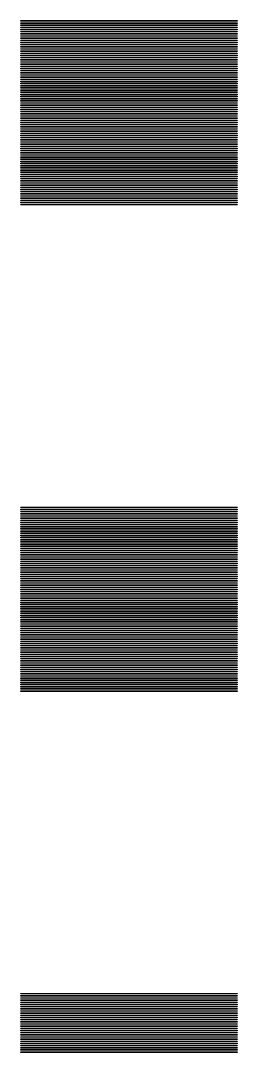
# Model space of a CAD drawing. Extents: x -18 to 132, y -42 to 114.
# Drawn here: x 61 to 65, y 14.12 to 33.2 of the extents above; entities that cross this region are included whole.
import ezdxf

# ---------------------------------------------------------------- set-up
doc = ezdxf.new("R2010")
doc.units = 0

msp = doc.modelspace()

# ---------------------------------------------------------------- linework, layer by layer
for p, q in [((61, 33.195), (61, 33.205)), ((61, 33.205), (65, 33.205)), ((65, 33.195), (61, 33.195)), ((61, 33.155), (61, 33.165)), ((61, 33.165), (65, 33.165)), ((65, 33.155), (61, 33.155)), ((61, 33.115), (61, 33.125)), ((61, 33.125), (65, 33.125)), ((65, 33.115), (61, 33.115)), ((61, 33.075), (61, 33.085)), ((61, 33.085), (65, 33.085)), ((65, 33.075), (61, 33.075)), ((61, 33.035), (61, 33.045)), ((61, 33.045), (65, 33.045)), ((65, 33.035), (61, 33.035)), ((65, 33.205), (65, 33.195)), ((65, 33.165), (65, 33.155)), ((65, 33.125), (65, 33.115)), ((65, 33.085), (65, 33.075)), ((65, 33.045), (65, 33.035)), ((61, 32.995), (61, 33.005)), ((61, 33.005), (65, 33.005)), ((65, 32.995), (61, 32.995)), ((61, 32.955), (61, 32.965)), ((61, 32.965), (65, 32.965)), ((65, 32.955), (61, 32.955)), ((61, 32.915), (61, 32.925)), ((61, 32.925), (65, 32.925)), ((65, 32.915), (61, 32.915)), ((61, 32.875), (61, 32.885)), ((61, 32.885), (65, 32.885)), ((65, 32.875), (61, 32.875)), ((61, 32.835), (61, 32.845)), ((61, 32.845), (65, 32.845)), ((65, 32.835), (61, 32.835)), ((65, 33.005), (65, 32.995)), ((65, 32.965), (65, 32.955)), ((65, 32.925), (65, 32.915)), ((65, 32.885), (65, 32.875)), ((65, 32.845), (65, 32.835)), ((61, 32.795), (61, 32.805)), ((61, 32.805), (65, 32.805)), ((65, 32.795), (61, 32.795)), ((61, 32.755), (61, 32.765)), ((61, 32.765), (65, 32.765)), ((65, 32.755), (61, 32.755)), ((61, 32.715), (61, 32.725)), ((61, 32.725), (65, 32.725)), ((65, 32.715), (61, 32.715)), ((61, 32.675), (61, 32.685)), ((61, 32.685), (65, 32.685)), ((65, 32.675), (61, 32.675)), ((61, 32.635), (61, 32.645)), ((61, 32.645), (65, 32.645)), ((65, 32.805), (65, 32.795)), ((65, 32.765), (65, 32.755)), ((65, 32.725), (65, 32.715)), ((65, 32.685), (65, 32.675)), ((65, 32.645), (65, 32.635)), ((65, 32.635), (61, 32.635)), ((61, 32.595), (61, 32.605)), ((61, 32.605), (65, 32.605)), ((65, 32.595), (61, 32.595)), ((61, 32.555), (61, 32.565)), ((61, 32.565), (65, 32.565)), ((65, 32.555), (61, 32.555)), ((61, 32.515), (61, 32.525)), ((61, 32.525), (65, 32.525)), ((65, 32.515), (61, 32.515)), ((61, 32.475), (61, 32.485)), ((61, 32.485), (65, 32.485)), ((65, 32.475), (61, 32.475)), ((65, 32.605), (65, 32.595)), ((65, 32.565), (65, 32.555)), ((65, 32.525), (65, 32.515)), ((65, 32.485), (65, 32.475)), ((61, 32.435), (61, 32.445)), ((61, 32.445), (65, 32.445)), ((65, 32.435), (61, 32.435)), ((61, 32.395), (61, 32.405)), ((61, 32.405), (65, 32.405)), ((65, 32.395), (61, 32.395)), ((61, 32.355), (61, 32.365)), ((61, 32.365), (65, 32.365)), ((65, 32.355), (61, 32.355)), ((61, 32.315), (61, 32.325)), ((61, 32.325), (65, 32.325)), ((65, 32.315), (61, 32.315)), ((61, 32.275), (61, 32.285)), ((61, 32.285), (65, 32.285)), ((65, 32.275), (61, 32.275)), ((65, 32.445), (65, 32.435)), ((65, 32.405), (65, 32.395)), ((65, 32.365), (65, 32.355)), ((65, 32.325), (65, 32.315)), ((65, 32.285), (65, 32.275)), ((61, 32.235), (61, 32.245)), ((61, 32.245), (65, 32.245)), ((65, 32.235), (61, 32.235)), ((61, 32.195), (61, 32.205)), ((61, 32.205), (65, 32.205)), ((65, 32.195), (61, 32.195)), ((61, 32.155), (61, 32.165)), ((61, 32.165), (65, 32.165)), ((65, 32.155), (61, 32.155)), ((61, 32.115), (61, 32.125)), ((61, 32.125), (65, 32.125)), ((65, 32.115), (61, 32.115)), ((61, 32.075), (61, 32.085)), ((61, 32.085), (65, 32.085)), ((65, 32.075), (61, 32.075)), ((65, 32.245), (65, 32.235)), ((65, 32.205), (65, 32.195)), ((65, 32.165), (65, 32.155)), ((65, 32.125), (65, 32.115)), ((65, 32.085), (65, 32.075)), ((61, 32.035), (61, 32.045)), ((61, 32.045), (65, 32.045)), ((65, 32.035), (61, 32.035)), ((61, 31.995), (61, 32.005)), ((61, 32.005), (65, 32.005)), ((65, 31.995), (61, 31.995)), ((61, 31.955), (61, 31.965)), ((61, 31.965), (65, 31.965)), ((65, 31.955), (61, 31.955)), ((61, 31.915), (61, 31.925)), ((61, 31.925), (65, 31.925)), ((65, 31.915), (61, 31.915)), ((61, 31.875), (61, 31.885)), ((61, 31.885), (65, 31.885)), ((65, 32.045), (65, 32.035)), ((65, 32.005), (65, 31.995)), ((65, 31.965), (65, 31.955)), ((65, 31.925), (65, 31.915)), ((65, 31.885), (65, 31.875)), ((65, 31.875), (61, 31.875)), ((61, 31.835), (61, 31.845)), ((61, 31.845), (65, 31.845)), ((65, 31.835), (61, 31.835)), ((61, 31.795), (61, 31.805)), ((61, 31.805), (65, 31.805)), ((65, 31.795), (61, 31.795)), ((61, 31.755), (61, 31.765)), ((61, 31.765), (65, 31.765)), ((65, 31.755), (61, 31.755)), ((61, 31.715), (61, 31.725)), ((61, 31.725), (65, 31.725)), ((65, 31.715), (61, 31.715)), ((65, 31.845), (65, 31.835)), ((65, 31.805), (65, 31.795)), ((65, 31.765), (65, 31.755)), ((65, 31.725), (65, 31.715)), ((61, 31.675), (61, 31.685)), ((61, 31.685), (65, 31.685)), ((65, 31.675), (61, 31.675)), ((61, 31.635), (61, 31.645)), ((61, 31.645), (65, 31.645)), ((65, 31.635), (61, 31.635)), ((61, 31.595), (61, 31.605)), ((61, 31.605), (65, 31.605)), ((65, 31.595), (61, 31.595)), ((61, 31.555), (61, 31.565)), ((61, 31.565), (65, 31.565)), ((65, 31.555), (61, 31.555)), ((61, 31.515), (61, 31.525)), ((61, 31.525), (65, 31.525)), ((65, 31.515), (61, 31.515)), ((65, 31.685), (65, 31.675)), ((65, 31.645), (65, 31.635)), ((65, 31.605), (65, 31.595)), ((65, 31.565), (65, 31.555)), ((65, 31.525), (65, 31.515)), ((61, 31.475), (61, 31.485)), ((61, 31.485), (65, 31.485)), ((65, 31.475), (61, 31.475)), ((61, 31.435), (61, 31.445)), ((61, 31.445), (65, 31.445)), ((65, 31.435), (61, 31.435)), ((61, 31.395), (61, 31.405)), ((61, 31.405), (65, 31.405)), ((65, 31.395), (61, 31.395)), ((61, 31.355), (61, 31.365)), ((61, 31.365), (65, 31.365)), ((65, 31.355), (61, 31.355)), ((61, 31.315), (61, 31.325)), ((61, 31.325), (65, 31.325)), ((65, 31.315), (61, 31.315)), ((65, 31.485), (65, 31.475)), ((65, 31.445), (65, 31.435)), ((65, 31.405), (65, 31.395)), ((65, 31.365), (65, 31.355)), ((65, 31.325), (65, 31.315)), ((61, 31.275), (61, 31.285)), ((61, 31.285), (65, 31.285)), ((65, 31.275), (61, 31.275)), ((61, 31.235), (61, 31.245)), ((61, 31.245), (65, 31.245)), ((65, 31.235), (61, 31.235)), ((61, 31.195), (61, 31.205)), ((61, 31.205), (65, 31.205)), ((65, 31.195), (61, 31.195)), ((61, 31.155), (61, 31.165)), ((61, 31.165), (65, 31.165)), ((65, 31.155), (61, 31.155)), ((61, 31.115), (61, 31.125)), ((61, 31.125), (65, 31.125)), ((65, 31.285), (65, 31.275)), ((65, 31.245), (65, 31.235)), ((65, 31.205), (65, 31.195)), ((65, 31.165), (65, 31.155)), ((65, 31.125), (65, 31.115)), ((65, 31.115), (61, 31.115)), ((61, 31.075), (61, 31.085)), ((61, 31.085), (65, 31.085)), ((65, 31.075), (61, 31.075)), ((61, 31.035), (61, 31.045)), ((61, 31.045), (65, 31.045)), ((65, 31.035), (61, 31.035)), ((61, 30.995), (61, 31.005)), ((61, 31.005), (65, 31.005)), ((65, 30.995), (61, 30.995)), ((61, 30.955), (61, 30.965)), ((61, 30.965), (65, 30.965)), ((65, 30.955), (61, 30.955)), ((65, 31.085), (65, 31.075)), ((65, 31.045), (65, 31.035)), ((65, 31.005), (65, 30.995)), ((65, 30.965), (65, 30.955)), ((61, 30.915), (61, 30.925)), ((61, 30.925), (65, 30.925)), ((65, 30.915), (61, 30.915)), ((61, 30.875), (61, 30.885)), ((61, 30.885), (65, 30.885)), ((65, 30.875), (61, 30.875)), ((61, 30.835), (61, 30.845)), ((61, 30.845), (65, 30.845)), ((65, 30.835), (61, 30.835)), ((61, 30.795), (61, 30.805)), ((61, 30.805), (65, 30.805)), ((65, 30.795), (61, 30.795)), ((61, 30.755), (61, 30.765)), ((61, 30.765), (65, 30.765)), ((65, 30.755), (61, 30.755)), ((65, 30.925), (65, 30.915)), ((65, 30.885), (65, 30.875)), ((65, 30.845), (65, 30.835)), ((65, 30.805), (65, 30.795)), ((65, 30.765), (65, 30.755)), ((61, 30.715), (61, 30.725)), ((61, 30.725), (65, 30.725)), ((65, 30.715), (61, 30.715)), ((61, 30.675), (61, 30.685)), ((61, 30.685), (65, 30.685)), ((65, 30.675), (61, 30.675)), ((61, 30.635), (61, 30.645)), ((61, 30.645), (65, 30.645)), ((65, 30.635), (61, 30.635)), ((61, 30.595), (61, 30.605)), ((61, 30.605), (65, 30.605)), ((65, 30.595), (61, 30.595)), ((61, 30.555), (61, 30.565)), ((61, 30.565), (65, 30.565)), ((65, 30.555), (61, 30.555)), ((65, 30.725), (65, 30.715)), ((65, 30.685), (65, 30.675)), ((65, 30.645), (65, 30.635)), ((65, 30.605), (65, 30.595)), ((65, 30.565), (65, 30.555)), ((61, 30.515), (61, 30.525)), ((61, 30.525), (65, 30.525)), ((65, 30.515), (61, 30.515)), ((61, 30.475), (61, 30.485)), ((61, 30.485), (65, 30.485)), ((65, 30.475), (61, 30.475)), ((61, 30.435), (61, 30.445)), ((61, 30.445), (65, 30.445)), ((65, 30.435), (61, 30.435)), ((61, 30.395), (61, 30.405)), ((61, 30.405), (65, 30.405)), ((65, 30.395), (61, 30.395)), ((61, 30.355), (61, 30.365)), ((61, 30.365), (65, 30.365)), ((65, 30.355), (61, 30.355)), ((65, 30.525), (65, 30.515)), ((65, 30.485), (65, 30.475)), ((65, 30.445), (65, 30.435)), ((65, 30.405), (65, 30.395)), ((65, 30.365), (65, 30.355)), ((61, 30.315), (61, 30.325)), ((61, 30.325), (65, 30.325)), ((65, 30.315), (61, 30.315)), ((61, 30.275), (61, 30.285)), ((61, 30.285), (65, 30.285)), ((65, 30.275), (61, 30.275)), ((61, 30.235), (61, 30.245)), ((61, 30.245), (65, 30.245)), ((65, 30.235), (61, 30.235)), ((61, 30.195), (61, 30.205)), ((61, 30.205), (65, 30.205)), ((65, 30.195), (61, 30.195)), ((61, 30.155), (61, 30.165)), ((61, 30.165), (65, 30.165)), ((65, 30.325), (65, 30.315)), ((65, 30.285), (65, 30.275)), ((65, 30.245), (65, 30.235)), ((65, 30.205), (65, 30.195)), ((65, 30.165), (65, 30.155)), ((65, 30.155), (61, 30.155)), ((61, 30.115), (61, 30.125)), ((61, 30.125), (65, 30.125)), ((65, 30.115), (61, 30.115)), ((61, 30.075), (61, 30.085)), ((61, 30.085), (65, 30.085)), ((65, 30.075), (61, 30.075)), ((61, 30.035), (61, 30.045)), ((61, 30.045), (65, 30.045)), ((65, 30.035), (61, 30.035)), ((61, 29.995), (61, 30.005)), ((61, 30.005), (65, 30.005)), ((65, 29.995), (61, 29.995)), ((65, 30.125), (65, 30.115)), ((65, 30.085), (65, 30.075)), ((65, 30.045), (65, 30.035)), ((65, 30.005), (65, 29.995)), ((61, 29.955), (61, 29.965)), ((61, 29.965), (65, 29.965)), ((65, 29.955), (61, 29.955)), ((61, 29.915), (61, 29.925)), ((61, 29.925), (65, 29.925)), ((65, 29.915), (61, 29.915)), ((61, 29.875), (61, 29.885)), ((61, 29.885), (65, 29.885)), ((65, 29.875), (61, 29.875)), ((61, 29.835), (61, 29.845)), ((61, 29.845), (65, 29.845)), ((65, 29.835), (61, 29.835)), ((61, 29.795), (61, 29.805)), ((61, 29.805), (65, 29.805)), ((65, 29.795), (61, 29.795)), ((65, 29.965), (65, 29.955)), ((65, 29.925), (65, 29.915)), ((65, 29.885), (65, 29.875)), ((65, 29.845), (65, 29.835)), ((65, 29.805), (65, 29.795)), ((61, 24.195), (61, 24.205)), ((61, 24.205), (65, 24.205)), ((65, 24.195), (61, 24.195)), ((61, 24.155), (61, 24.165)), ((61, 24.165), (65, 24.165)), ((65, 24.155), (61, 24.155)), ((61, 24.115), (61, 24.125)), ((61, 24.125), (65, 24.125)), ((65, 24.115), (61, 24.115)), ((61, 24.075), (61, 24.085)), ((61, 24.085), (65, 24.085)), ((65, 24.075), (61, 24.075)), ((65, 24.205), (65, 24.195)), ((65, 24.165), (65, 24.155)), ((65, 24.125), (65, 24.115)), ((65, 24.085), (65, 24.075)), ((61, 24.035), (61, 24.045)), ((61, 24.045), (65, 24.045)), ((65, 24.035), (61, 24.035)), ((61, 23.995), (61, 24.005)), ((61, 24.005), (65, 24.005)), ((65, 23.995), (61, 23.995)), ((61, 23.955), (61, 23.965)), ((61, 23.965), (65, 23.965)), ((65, 23.955), (61, 23.955)), ((61, 23.915), (61, 23.925)), ((61, 23.925), (65, 23.925)), ((65, 23.915), (61, 23.915)), ((61, 23.875), (61, 23.885)), ((61, 23.885), (65, 23.885)), ((65, 23.875), (61, 23.875)), ((65, 24.045), (65, 24.035)), ((65, 24.005), (65, 23.995)), ((65, 23.965), (65, 23.955)), ((65, 23.925), (65, 23.915)), ((65, 23.885), (65, 23.875)), ((61, 23.835), (61, 23.845)), ((61, 23.845), (65, 23.845)), ((65, 23.835), (61, 23.835)), ((61, 23.795), (61, 23.805)), ((61, 23.805), (65, 23.805)), ((65, 23.795), (61, 23.795)), ((61, 23.755), (61, 23.765)), ((61, 23.765), (65, 23.765)), ((65, 23.755), (61, 23.755)), ((61, 23.715), (61, 23.725)), ((61, 23.725), (65, 23.725)), ((65, 23.715), (61, 23.715)), ((61, 23.675), (61, 23.685)), ((61, 23.685), (65, 23.685)), ((65, 23.675), (61, 23.675)), ((65, 23.845), (65, 23.835)), ((65, 23.805), (65, 23.795)), ((65, 23.765), (65, 23.755)), ((65, 23.725), (65, 23.715)), ((65, 23.685), (65, 23.675)), ((61, 23.635), (61, 23.645)), ((61, 23.645), (65, 23.645)), ((65, 23.635), (61, 23.635)), ((61, 23.595), (61, 23.605)), ((61, 23.605), (65, 23.605)), ((65, 23.595), (61, 23.595)), ((61, 23.555), (61, 23.565)), ((61, 23.565), (65, 23.565)), ((65, 23.555), (61, 23.555)), ((61, 23.515), (61, 23.525)), ((61, 23.525), (65, 23.525)), ((65, 23.515), (61, 23.515)), ((61, 23.475), (61, 23.485)), ((61, 23.485), (65, 23.485)), ((65, 23.645), (65, 23.635)), ((65, 23.605), (65, 23.595)), ((65, 23.565), (65, 23.555)), ((65, 23.525), (65, 23.515)), ((65, 23.485), (65, 23.475)), ((65, 23.475), (61, 23.475)), ((61, 23.435), (61, 23.445)), ((61, 23.445), (65, 23.445)), ((65, 23.435), (61, 23.435)), ((61, 23.395), (61, 23.405)), ((61, 23.405), (65, 23.405)), ((65, 23.395), (61, 23.395)), ((61, 23.355), (61, 23.365)), ((61, 23.365), (65, 23.365)), ((65, 23.355), (61, 23.355)), ((61, 23.315), (61, 23.325)), ((61, 23.325), (65, 23.325)), ((65, 23.315), (61, 23.315)), ((65, 23.445), (65, 23.435)), ((65, 23.405), (65, 23.395)), ((65, 23.365), (65, 23.355)), ((65, 23.325), (65, 23.315)), ((61, 23.275), (61, 23.285)), ((61, 23.285), (65, 23.285)), ((65, 23.275), (61, 23.275)), ((61, 23.235), (61, 23.245)), ((61, 23.245), (65, 23.245)), ((65, 23.235), (61, 23.235)), ((61, 23.195), (61, 23.205)), ((61, 23.205), (65, 23.205)), ((65, 23.195), (61, 23.195)), ((61, 23.155), (61, 23.165)), ((61, 23.165), (65, 23.165)), ((65, 23.155), (61, 23.155)), ((61, 23.115), (61, 23.125)), ((61, 23.125), (65, 23.125)), ((65, 23.115), (61, 23.115)), ((65, 23.285), (65, 23.275)), ((65, 23.245), (65, 23.235)), ((65, 23.205), (65, 23.195)), ((65, 23.165), (65, 23.155)), ((65, 23.125), (65, 23.115)), ((61, 23.075), (61, 23.085)), ((61, 23.085), (65, 23.085)), ((65, 23.075), (61, 23.075)), ((61, 23.035), (61, 23.045)), ((61, 23.045), (65, 23.045)), ((65, 23.035), (61, 23.035)), ((61, 22.995), (61, 23.005)), ((61, 23.005), (65, 23.005)), ((65, 22.995), (61, 22.995)), ((61, 22.955), (61, 22.965)), ((61, 22.965), (65, 22.965)), ((65, 22.955), (61, 22.955)), ((61, 22.915), (61, 22.925)), ((61, 22.925), (65, 22.925)), ((65, 22.915), (61, 22.915)), ((65, 23.085), (65, 23.075)), ((65, 23.045), (65, 23.035)), ((65, 23.005), (65, 22.995)), ((65, 22.965), (65, 22.955)), ((65, 22.925), (65, 22.915)), ((61, 22.875), (61, 22.885)), ((61, 22.885), (65, 22.885)), ((65, 22.875), (61, 22.875)), ((61, 22.835), (61, 22.845)), ((61, 22.845), (65, 22.845)), ((65, 22.835), (61, 22.835)), ((61, 22.795), (61, 22.805)), ((61, 22.805), (65, 22.805)), ((65, 22.795), (61, 22.795)), ((61, 22.755), (61, 22.765)), ((61, 22.765), (65, 22.765)), ((65, 22.755), (61, 22.755)), ((61, 22.715), (61, 22.725)), ((61, 22.725), (65, 22.725)), ((65, 22.885), (65, 22.875)), ((65, 22.845), (65, 22.835)), ((65, 22.805), (65, 22.795)), ((65, 22.765), (65, 22.755)), ((65, 22.725), (65, 22.715)), ((65, 22.715), (61, 22.715)), ((61, 22.675), (61, 22.685)), ((61, 22.685), (65, 22.685)), ((65, 22.675), (61, 22.675)), ((61, 22.635), (61, 22.645)), ((61, 22.645), (65, 22.645)), ((65, 22.635), (61, 22.635)), ((61, 22.595), (61, 22.605)), ((61, 22.605), (65, 22.605)), ((65, 22.595), (61, 22.595)), ((61, 22.555), (61, 22.565)), ((61, 22.565), (65, 22.565)), ((65, 22.555), (61, 22.555)), ((65, 22.685), (65, 22.675)), ((65, 22.645), (65, 22.635)), ((65, 22.605), (65, 22.595)), ((65, 22.565), (65, 22.555)), ((61, 22.515), (61, 22.525)), ((61, 22.525), (65, 22.525)), ((65, 22.515), (61, 22.515)), ((61, 22.475), (61, 22.485)), ((61, 22.485), (65, 22.485)), ((65, 22.475), (61, 22.475)), ((61, 22.435), (61, 22.445)), ((61, 22.445), (65, 22.445)), ((65, 22.435), (61, 22.435)), ((61, 22.395), (61, 22.405)), ((61, 22.405), (65, 22.405)), ((65, 22.395), (61, 22.395)), ((61, 22.355), (61, 22.365)), ((61, 22.365), (65, 22.365)), ((65, 22.355), (61, 22.355)), ((65, 22.525), (65, 22.515)), ((65, 22.485), (65, 22.475)), ((65, 22.445), (65, 22.435)), ((65, 22.405), (65, 22.395)), ((65, 22.365), (65, 22.355)), ((61, 22.315), (61, 22.325)), ((61, 22.325), (65, 22.325)), ((65, 22.315), (61, 22.315)), ((61, 22.275), (61, 22.285)), ((61, 22.285), (65, 22.285)), ((65, 22.275), (61, 22.275)), ((61, 22.235), (61, 22.245)), ((61, 22.245), (65, 22.245)), ((65, 22.235), (61, 22.235)), ((61, 22.195), (61, 22.205)), ((61, 22.205), (65, 22.205)), ((65, 22.195), (61, 22.195)), ((61, 22.155), (61, 22.165)), ((61, 22.165), (65, 22.165)), ((65, 22.155), (61, 22.155)), ((65, 22.325), (65, 22.315)), ((65, 22.285), (65, 22.275)), ((65, 22.245), (65, 22.235)), ((65, 22.205), (65, 22.195)), ((65, 22.165), (65, 22.155)), ((61, 22.115), (61, 22.125)), ((61, 22.125), (65, 22.125)), ((65, 22.115), (61, 22.115)), ((61, 22.075), (61, 22.085)), ((61, 22.085), (65, 22.085)), ((65, 22.075), (61, 22.075)), ((61, 22.035), (61, 22.045)), ((61, 22.045), (65, 22.045)), ((65, 22.035), (61, 22.035)), ((61, 21.995), (61, 22.005)), ((61, 22.005), (65, 22.005)), ((65, 21.995), (61, 21.995)), ((61, 21.955), (61, 21.965)), ((61, 21.965), (65, 21.965)), ((65, 21.955), (61, 21.955)), ((65, 22.125), (65, 22.115)), ((65, 22.085), (65, 22.075)), ((65, 22.045), (65, 22.035)), ((65, 22.005), (65, 21.995)), ((65, 21.965), (65, 21.955)), ((61, 21.915), (61, 21.925)), ((61, 21.925), (65, 21.925)), ((65, 21.915), (61, 21.915)), ((61, 21.875), (61, 21.885)), ((61, 21.885), (65, 21.885)), ((65, 21.875), (61, 21.875)), ((61, 21.835), (61, 21.845)), ((61, 21.845), (65, 21.845)), ((65, 21.835), (61, 21.835)), ((61, 21.795), (61, 21.805)), ((61, 21.805), (65, 21.805)), ((65, 21.795), (61, 21.795)), ((61, 21.755), (61, 21.765)), ((61, 21.765), (65, 21.765)), ((65, 21.925), (65, 21.915)), ((65, 21.885), (65, 21.875)), ((65, 21.845), (65, 21.835)), ((65, 21.805), (65, 21.795)), ((65, 21.765), (65, 21.755)), ((65, 21.755), (61, 21.755)), ((61, 21.715), (61, 21.725)), ((61, 21.725), (65, 21.725)), ((65, 21.715), (61, 21.715)), ((61, 21.675), (61, 21.685)), ((61, 21.685), (65, 21.685)), ((65, 21.675), (61, 21.675)), ((61, 21.635), (61, 21.645)), ((61, 21.645), (65, 21.645)), ((65, 21.635), (61, 21.635)), ((61, 21.595), (61, 21.605)), ((61, 21.605), (65, 21.605)), ((65, 21.595), (61, 21.595)), ((65, 21.725), (65, 21.715)), ((65, 21.685), (65, 21.675)), ((65, 21.645), (65, 21.635)), ((65, 21.605), (65, 21.595)), ((61, 21.555), (61, 21.565)), ((61, 21.565), (65, 21.565)), ((65, 21.555), (61, 21.555)), ((61, 21.515), (61, 21.525)), ((61, 21.525), (65, 21.525)), ((65, 21.515), (61, 21.515)), ((61, 21.475), (61, 21.485)), ((61, 21.485), (65, 21.485)), ((65, 21.475), (61, 21.475)), ((61, 21.435), (61, 21.445)), ((61, 21.445), (65, 21.445)), ((65, 21.435), (61, 21.435)), ((61, 21.395), (61, 21.405)), ((61, 21.405), (65, 21.405)), ((65, 21.395), (61, 21.395)), ((65, 21.565), (65, 21.555)), ((65, 21.525), (65, 21.515)), ((65, 21.485), (65, 21.475)), ((65, 21.445), (65, 21.435)), ((65, 21.405), (65, 21.395)), ((61, 21.355), (61, 21.365)), ((61, 21.365), (65, 21.365)), ((65, 21.355), (61, 21.355)), ((61, 21.315), (61, 21.325)), ((61, 21.325), (65, 21.325)), ((65, 21.315), (61, 21.315)), ((61, 21.275), (61, 21.285)), ((61, 21.285), (65, 21.285)), ((65, 21.275), (61, 21.275)), ((61, 21.235), (61, 21.245)), ((61, 21.245), (65, 21.245)), ((65, 21.235), (61, 21.235)), ((61, 21.195), (61, 21.205)), ((61, 21.205), (65, 21.205)), ((65, 21.195), (61, 21.195)), ((65, 21.365), (65, 21.355)), ((65, 21.325), (65, 21.315)), ((65, 21.285), (65, 21.275)), ((65, 21.245), (65, 21.235)), ((65, 21.205), (65, 21.195)), ((61, 21.155), (61, 21.165)), ((61, 21.165), (65, 21.165)), ((65, 21.155), (61, 21.155)), ((61, 21.115), (61, 21.125)), ((61, 21.125), (65, 21.125)), ((65, 21.115), (61, 21.115)), ((61, 21.075), (61, 21.085)), ((61, 21.085), (65, 21.085)), ((65, 21.075), (61, 21.075)), ((61, 21.035), (61, 21.045)), ((61, 21.045), (65, 21.045)), ((65, 21.035), (61, 21.035)), ((61, 20.995), (61, 21.005)), ((61, 21.005), (65, 21.005)), ((65, 21.165), (65, 21.155)), ((65, 21.125), (65, 21.115)), ((65, 21.085), (65, 21.075)), ((65, 21.045), (65, 21.035)), ((65, 21.005), (65, 20.995)), ((65, 20.995), (61, 20.995)), ((61, 20.955), (61, 20.965)), ((61, 20.965), (65, 20.965)), ((65, 20.955), (61, 20.955)), ((61, 20.915), (61, 20.925)), ((61, 20.925), (65, 20.925)), ((65, 20.915), (61, 20.915)), ((61, 20.875), (61, 20.885)), ((61, 20.885), (65, 20.885)), ((65, 20.875), (61, 20.875)), ((61, 20.835), (61, 20.845)), ((61, 20.845), (65, 20.845)), ((65, 20.835), (61, 20.835)), ((65, 20.965), (65, 20.955)), ((65, 20.925), (65, 20.915)), ((65, 20.885), (65, 20.875)), ((65, 20.845), (65, 20.835)), ((61, 20.795), (61, 20.805)), ((61, 20.805), (65, 20.805)), ((65, 20.795), (61, 20.795)), ((65, 20.805), (65, 20.795)), ((61, 15.195), (61, 15.205)), ((61, 15.205), (65, 15.205)), ((65, 15.195), (61, 15.195)), ((61, 15.155), (61, 15.165)), ((61, 15.165), (65, 15.165)), ((65, 15.155), (61, 15.155)), ((61, 15.115), (61, 15.125)), ((61, 15.125), (65, 15.125)), ((65, 15.115), (61, 15.115)), ((61, 15.075), (61, 15.085)), ((61, 15.085), (65, 15.085)), ((65, 15.205), (65, 15.195)), ((65, 15.165), (65, 15.155)), ((65, 15.125), (65, 15.115)), ((65, 15.085), (65, 15.075)), ((65, 15.075), (61, 15.075)), ((61, 15.035), (61, 15.045)), ((61, 15.045), (65, 15.045)), ((65, 15.035), (61, 15.035)), ((61, 14.995), (61, 15.005)), ((61, 15.005), (65, 15.005)), ((65, 14.995), (61, 14.995)), ((61, 14.955), (61, 14.965)), ((61, 14.965), (65, 14.965)), ((65, 14.955), (61, 14.955)), ((61, 14.915), (61, 14.925)), ((61, 14.925), (65, 14.925)), ((65, 14.915), (61, 14.915)), ((65, 15.045), (65, 15.035)), ((65, 15.005), (65, 14.995)), ((65, 14.965), (65, 14.955)), ((65, 14.925), (65, 14.915)), ((61, 14.875), (61, 14.885)), ((61, 14.885), (65, 14.885)), ((65, 14.875), (61, 14.875)), ((61, 14.835), (61, 14.845)), ((61, 14.845), (65, 14.845)), ((65, 14.835), (61, 14.835)), ((61, 14.795), (61, 14.805)), ((61, 14.805), (65, 14.805)), ((65, 14.795), (61, 14.795)), ((61, 14.755), (61, 14.765)), ((61, 14.765), (65, 14.765)), ((65, 14.755), (61, 14.755)), ((61, 14.715), (61, 14.725)), ((61, 14.725), (65, 14.725)), ((65, 14.715), (61, 14.715)), ((65, 14.885), (65, 14.875)), ((65, 14.845), (65, 14.835)), ((65, 14.805), (65, 14.795)), ((65, 14.765), (65, 14.755)), ((65, 14.725), (65, 14.715)), ((61, 14.675), (61, 14.685)), ((61, 14.685), (65, 14.685)), ((65, 14.675), (61, 14.675)), ((61, 14.635), (61, 14.645)), ((61, 14.645), (65, 14.645)), ((65, 14.635), (61, 14.635)), ((61, 14.595), (61, 14.605)), ((61, 14.605), (65, 14.605)), ((65, 14.595), (61, 14.595)), ((61, 14.555), (61, 14.565)), ((61, 14.565), (65, 14.565)), ((65, 14.555), (61, 14.555)), ((61, 14.515), (61, 14.525)), ((61, 14.525), (65, 14.525)), ((65, 14.515), (61, 14.515)), ((65, 14.685), (65, 14.675)), ((65, 14.645), (65, 14.635)), ((65, 14.605), (65, 14.595)), ((65, 14.565), (65, 14.555)), ((65, 14.525), (65, 14.515)), ((61, 14.475), (61, 14.485)), ((61, 14.485), (65, 14.485)), ((65, 14.475), (61, 14.475)), ((61, 14.435), (61, 14.445)), ((61, 14.445), (65, 14.445)), ((65, 14.435), (61, 14.435)), ((61, 14.395), (61, 14.405)), ((61, 14.405), (65, 14.405)), ((65, 14.395), (61, 14.395)), ((61, 14.355), (61, 14.365)), ((61, 14.365), (65, 14.365)), ((65, 14.355), (61, 14.355)), ((61, 14.315), (61, 14.325)), ((61, 14.325), (65, 14.325)), ((65, 14.485), (65, 14.475)), ((65, 14.445), (65, 14.435)), ((65, 14.405), (65, 14.395)), ((65, 14.365), (65, 14.355)), ((65, 14.325), (65, 14.315)), ((65, 14.315), (61, 14.315)), ((61, 14.275), (61, 14.285)), ((61, 14.285), (65, 14.285)), ((65, 14.275), (61, 14.275)), ((61, 14.235), (61, 14.245)), ((61, 14.245), (65, 14.245)), ((65, 14.235), (61, 14.235)), ((61, 14.195), (61, 14.205)), ((61, 14.205), (65, 14.205)), ((65, 14.195), (61, 14.195)), ((61, 14.155), (61, 14.165)), ((61, 14.165), (65, 14.165)), ((65, 14.155), (61, 14.155)), ((65, 14.285), (65, 14.275)), ((65, 14.245), (65, 14.235)), ((65, 14.205), (65, 14.195)), ((65, 14.165), (65, 14.155)), ((61, 14.115), (61, 14.125)), ((61, 14.125), (65, 14.125)), ((65, 14.115), (61, 14.115)), ((65, 14.125), (65, 14.115))]:
    msp.add_line(p, q)

doc.saveas('drawing.dxf')
